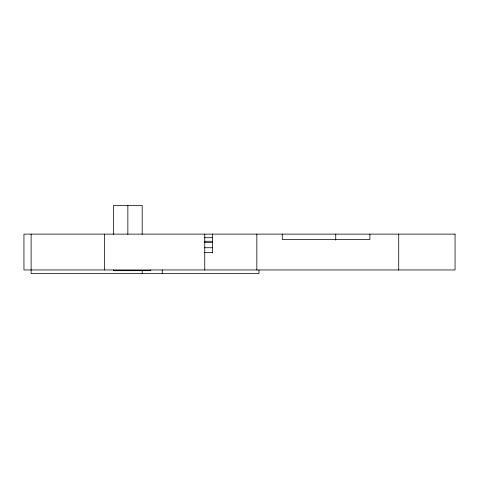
<?xml version="1.0" encoding="UTF-8"?>
<svg xmlns="http://www.w3.org/2000/svg" width="479" height="479" viewBox="0 0 479 479"><rect width="100%" height="100%" fill="white"/><g stroke="black" fill="none" stroke-linecap="round" stroke-linejoin="round"><path stroke-width="0.72" d="M204.258 237.71L212.407 237.71M204.258 241.29L212.407 241.29M204.527 242.368L212.407 242.368M204.527 247.739L212.407 247.739M204.21 252.397L212.407 252.397M398.72 234.123L398.72 269.952M369.896 234.123L369.896 239.5L282.275 239.5L282.275 234.123M335.743 234.123L335.743 240.099M258.983 269.952L258.983 273.539L31.117 273.539L31.117 234.123M256.834 234.123L256.834 269.952M212.407 234.123L212.407 252.96M204.755 234.123L204.755 269.952M162.249 269.952L162.249 273.539M150.783 269.952L150.783 270.671L113.523 270.671L113.523 269.952M142.185 234.375L142.185 205.461L113.523 205.461L113.523 234.375M142.185 270.671L142.185 273.539M127.851 205.461L127.851 234.375M104.434 234.123L104.434 269.952M455.05 234.123L23.95 234.123L23.95 269.952L455.05 269.952L455.05 234.123"/></g></svg>
